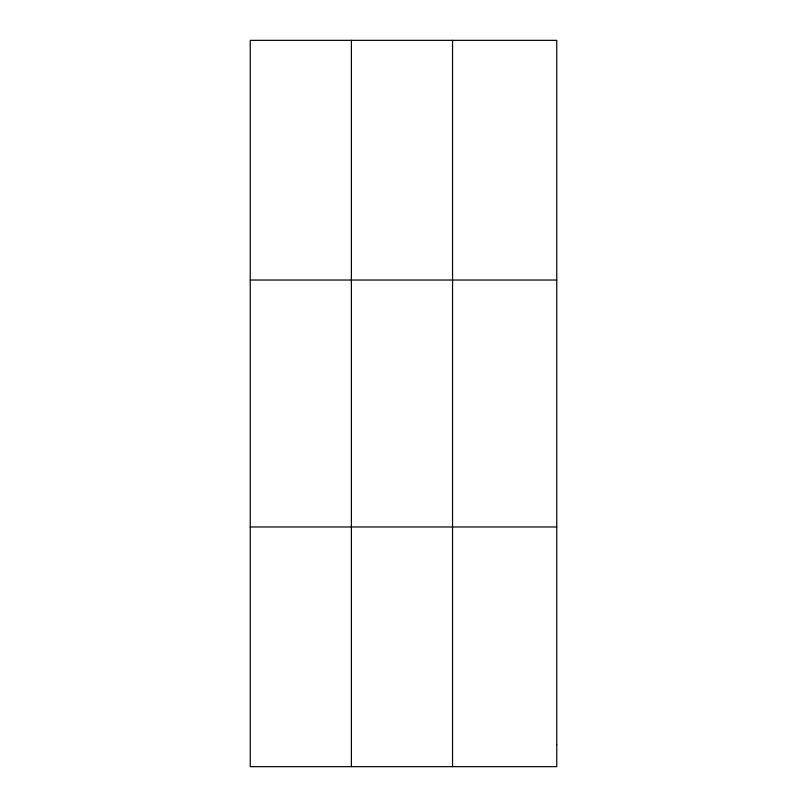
<?xml version="1.0" encoding="UTF-8"?>
<svg xmlns="http://www.w3.org/2000/svg" width="807" height="807" viewBox="0 0 807 807"><rect width="100%" height="100%" fill="white"/><g stroke="black" fill="none" stroke-linecap="round" stroke-linejoin="round"><path stroke-width="1.21" d="M351.388 40.35L351.388 766.65M452.545 40.35L452.545 766.65M250.241 280.029L556.759 280.029M250.241 526.971L556.759 526.971M556.759 744.861L556.759 766.65L250.241 766.65L250.241 40.35L556.759 40.35L556.759 744.861"/></g></svg>
